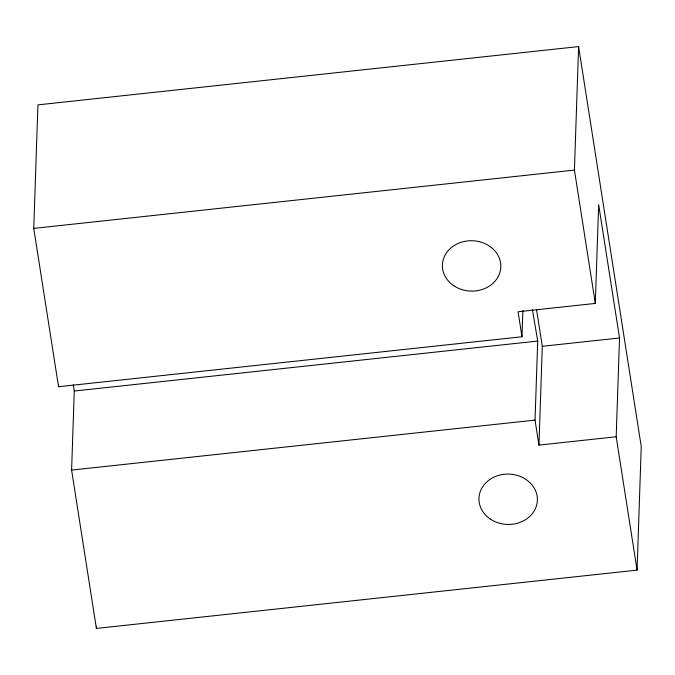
<?xml version="1.0" encoding="UTF-8"?>
<svg xmlns="http://www.w3.org/2000/svg" width="675" height="675" viewBox="0 0 675 675"><rect width="100%" height="100%" fill="white"/><g stroke="black" fill="none" stroke-linecap="round" stroke-linejoin="round"><path stroke-width="1.01" d="M522.872 310.416L521.986 336.757L58.548 386.733L33.75 228.386L37.927 104.878L578.602 46.575L641.25 446.614L637.073 570.122L96.398 628.425L71.601 470.078L74.275 391.027L73.297 384.784M58.548 386.733L58.624 384.623M96.398 628.425L96.466 626.333M521.986 336.757L518.062 311.757L595.308 303.429L598.649 204.626L619.532 337.973L616.191 436.776L538.945 445.103L535.03 420.103L537.705 341.061L532.423 309.69M538.945 445.103L542.295 346.3L536.583 309.833M595.308 303.429L574.425 170.083L578.602 46.575M33.75 228.386L574.425 170.083M74.275 391.027L537.705 341.061M542.295 346.3L619.532 337.973M71.601 470.078L535.03 420.103M616.191 436.776L637.073 570.122M453.904 285.803A29.236 25.194 1.9 0 0 500.605 269.376A29.236 25.194 1.9 0 0 460.333 242.578A29.236 25.194 1.9 0 0 453.904 285.803M490.447 519.159A29.236 25.194 1.9 0 0 537.148 502.732A29.236 25.194 1.9 0 0 496.884 475.934A29.236 25.194 1.9 0 0 490.447 519.159"/></g></svg>
